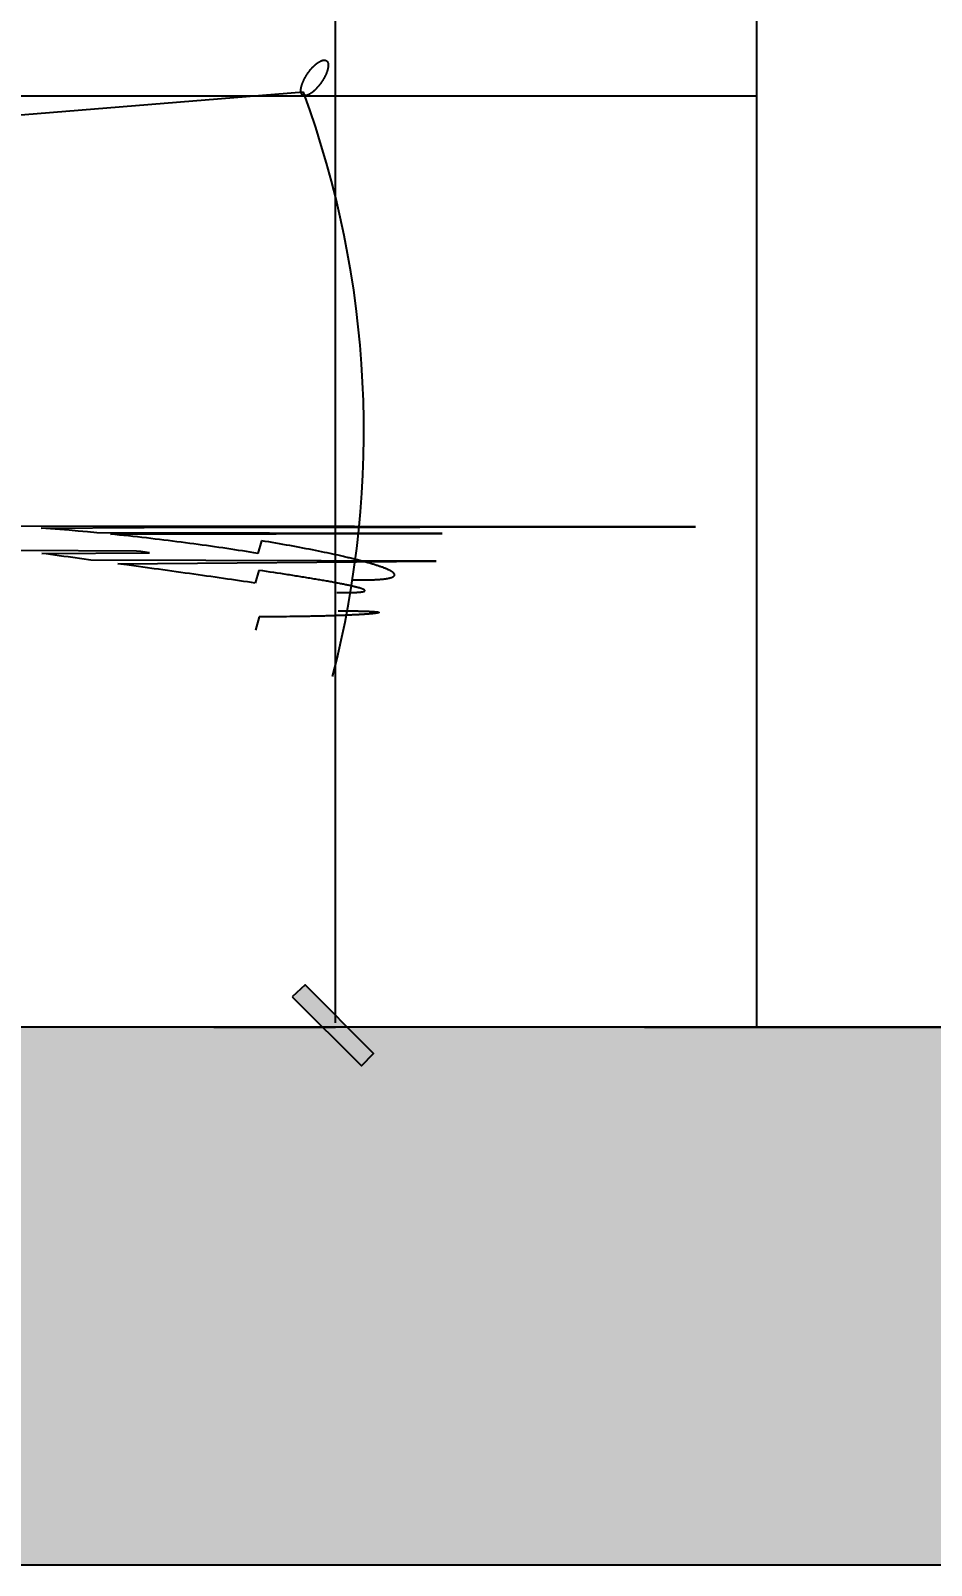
# Model space of a CAD drawing. Extents: x -74236 to 286982, y -14633 to 132816.
# Drawn here: x 120191 to 120593, y 103595 to 104279 of the extents above; entities that cross this region are included whole.
import ezdxf

# ---------------------------------------------------------------- set-up
doc = ezdxf.new("R2010")
doc.units = 0
doc.header["$LTSCALE"] = 10
doc.header["$MEASUREMENT"] = 0
doc.header["$PDSIZE"] = 5
for name, color, linetype in [('1活动家具', 4, 'Continuous'), ('8强弱电布置', 3, 'Continuous'), ('图框', 4, 'Continuous'), ('家具尺寸', 7, 'Continuous')]:
    doc.layers.add(name, color=color, linetype=linetype)
doc.styles.add('ROMANS', font='romans.shx', dxfattribs={"width": 0.7, "bigfont": 'hzdxf.shx'})
doc.styles.get("Standard").update_dxf_attribs({"font": 'gbenor.shx', "bigfont": 'gbcbig.shx'})
doc.dimstyles.new('TZ1-1', dxfattribs={"dimscale": 60, "dimtxt": 1.5, "dimasz": 1.5, "dimexe": 2, "dimexo": 1, "dimgap": 1, "dimtad": 1, "dimdec": 0, "dimrnd": 0.7, "dimzin": 0, "dimdsep": 46, "dimtxsty": 'ROMANS', "dimblk": 'ARCHTICK', "dimcen": 0, "dimdle": 2, "dimclrd": 250, "dimclre": 9, "dimclrt": 1, "dimadec": 0, "dimazin": 0, "dimtfac": 1, "dimtdec": 0, "dimtix": 1, "dimtmove": 2, "dimatfit": 3, "dimldrblk": 'DOT', "dimfxl": 1, "dimtolj": 1, "dimtzin": 0, "dimarcsym": 0})
doc.dimstyles.new('wl20', dxfattribs={"dimscale": 60, "dimtxt": 1.8, "dimasz": 0.03, "dimexe": 0, "dimexo": 0.625, "dimgap": 0.2, "dimtad": 1, "dimdec": 0, "dimrnd": 0.05, "dimdsep": 46, "dimtxsty": 'Standard', "dimblk": 'BZ', "dimcen": 0.06, "dimclrd": 127, "dimclre": 127, "dimclrt": 1, "dimadec": 0, "dimazin": 0, "dimtfac": 1, "dimtdec": 0, "dimtix": 1, "dimtmove": 2, "dimatfit": 3, "dimldrblk": 'jt', "dimfxl": 1, "dimtvp": 1, "dimtfill": 1, "dimtolj": 1, "dimtzin": 0, "dimarcsym": 0})

# ---------------------------------------------------------------- blocks, each defined once
blk = doc.blocks.new('_Dot')
at = {"color": 0, "linetype": 'ByBlock', "lineweight": -2}
blk.add_line((-0.5, 0), (-1, 0), dxfattribs=at)
at = {"color": 0, "linetype": 'ByBlock', "const_width": 0.5}
blk.add_lwpolyline([(-0.25, 0, 1), (0.25, 0, 1)], format="xyb", close=True, dxfattribs=at)
blk = doc.blocks.new('fdgfsz')
h = blk.add_hatch(color=8)
h.paths.add_polyline_path([(146972.23, 89457.64), (147782.23, 89457.64), (147782.23, 89697.64), (146732.23, 89697.64), (146732.23, 87787.64), (143382.23, 87787.64), (143382.23, 87951.66), (143142.23, 87985.84), (143142.23, 87547.64), (146972.23, 87547.64)])
h.paths.add_polyline_path([(143382.23, 88607.64), (143142.23, 88607.64), (143142.23, 88117.51), (143382.23, 88151.69)], flags=17)
at = {"color": 8}
for p, q in [((146732.23, 87787.64), (143382.23, 87787.64)), ((146972.23, 87547.64), (143142.23, 87547.64))]:
    blk.add_line(p, q, dxfattribs=at)
at = {"layer": '1活动家具', "color": 8}
for p, q in [((144932.23, 89887.64), (144932.23, 87787.64)), ((144734.95, 88216.22), (144735.08, 88216.35)), ((144735.08, 88216.35), (144735.22, 88216.47)), ((144735.22, 88216.47), (144735.35, 88216.59)), ((144735.35, 88216.59), (144735.49, 88216.71)), ((144735.49, 88216.71), (144735.62, 88216.83)), ((144735.62, 88216.83), (144735.76, 88216.94)), ((144735.76, 88216.94), (144735.89, 88217.05)), ((144735.89, 88217.05), (144736.03, 88217.16)), ((144736.03, 88217.16), (144736.16, 88217.26)), ((144736.16, 88217.26), (144736.29, 88217.36)), ((144736.29, 88217.36), (144736.43, 88217.46)), ((144736.43, 88217.46), (144736.56, 88217.56)), ((144736.56, 88217.56), (144736.69, 88217.65)), ((144736.69, 88217.65), (144736.82, 88217.74)), ((144736.82, 88217.74), (144736.95, 88217.82)), ((144736.95, 88217.82), (144737.08, 88217.9)), ((144737.08, 88217.9), (144737.21, 88217.98)), ((144737.21, 88217.98), (144737.33, 88218.05)), ((144737.33, 88218.05), (144737.46, 88218.12)), ((144737.46, 88218.12), (144737.58, 88218.19)), ((144737.58, 88218.19), (144737.71, 88218.25)), ((144737.71, 88218.25), (144737.83, 88218.31)), ((144737.83, 88218.31), (144737.95, 88218.37)), ((144737.95, 88218.37), (144738.07, 88218.42)), ((144738.07, 88218.42), (144738.19, 88218.47)), ((144738.19, 88218.47), (144738.3, 88218.51)), ((144738.3, 88218.51), (144738.42, 88218.55)), ((144738.42, 88218.55), (144738.53, 88218.59)), ((144738.53, 88218.59), (144738.64, 88218.62)), ((144738.64, 88218.62), (144738.75, 88218.65)), ((144738.75, 88218.65), (144738.86, 88218.68)), ((144738.86, 88218.68), (144738.97, 88218.7)), ((144738.97, 88218.7), (144739.07, 88218.72)), ((144739.07, 88218.72), (144739.17, 88218.73)), ((144739.17, 88218.73), (144739.28, 88218.74)), ((144739.28, 88218.74), (144739.37, 88218.75)), ((144739.37, 88218.75), (144739.47, 88218.75)), ((144739.47, 88218.75), (144739.56, 88218.75)), ((144739.56, 88218.75), (144739.66, 88218.74)), ((144739.66, 88218.74), (144739.75, 88218.73)), ((144739.75, 88218.73), (144739.83, 88218.72)), ((144739.83, 88218.72), (144739.92, 88218.7)), ((144739.92, 88218.7), (144740, 88218.68)), ((144740, 88218.68), (144740.08, 88218.66)), ((144740.08, 88218.66), (144740.16, 88218.63)), ((144740.16, 88218.63), (144740.24, 88218.59)), ((144740.24, 88218.59), (144740.31, 88218.56)), ((144740.31, 88218.56), (144740.38, 88218.52)), ((144740.38, 88218.52), (144740.45, 88218.47)), ((144740.45, 88218.47), (144740.51, 88218.43)), ((144740.51, 88218.43), (144740.58, 88218.37)), ((144740.58, 88218.37), (144740.63, 88218.32)), ((144740.63, 88218.32), (144740.69, 88218.26)), ((144740.69, 88218.26), (144740.75, 88218.2)), ((144740.75, 88218.2), (144740.8, 88218.13)), ((144740.8, 88218.13), (144740.85, 88218.06)), ((144740.85, 88218.06), (144740.89, 88217.99)), ((144740.89, 88217.99), (144740.94, 88217.91)), ((144740.94, 88217.91), (144740.98, 88217.83)), ((144740.98, 88217.83), (144741.02, 88217.74)), ((144741.02, 88217.74), (144741.05, 88217.66)), ((144741.05, 88217.66), (144741.08, 88217.56)), ((144741.08, 88217.56), (144741.11, 88217.47)), ((144741.11, 88217.47), (144741.14, 88217.37)), ((144741.14, 88217.37), (144741.16, 88217.27)), ((144741.16, 88217.27), (144741.18, 88217.17)), ((144741.18, 88217.17), (144741.2, 88217.06)), ((144741.2, 88217.06), (144741.21, 88216.95)), ((144741.21, 88216.95), (144741.22, 88216.84)), ((144741.22, 88216.84), (144741.23, 88216.72)), ((144741.23, 88216.72), (144741.23, 88216.6)), ((144741.23, 88216.6), (144741.24, 88216.48)), ((144741.24, 88216.36), (144741.23, 88216.23)), ((144741.24, 88216.48), (144741.24, 88216.36)), ((144730.14, 88209.37), (144730.22, 88209.55)), ((144730.22, 88209.55), (144730.3, 88209.72)), ((144730.3, 88209.72), (144730.38, 88209.89)), ((144730.38, 88209.89), (144730.46, 88210.07)), ((144730.46, 88210.07), (144730.55, 88210.25)), ((144730.55, 88210.25), (144730.64, 88210.42)), ((144730.64, 88210.42), (144730.73, 88210.6)), ((144730.73, 88210.6), (144730.83, 88210.77)), ((144730.83, 88210.77), (144730.93, 88210.95)), ((144730.93, 88210.95), (144731.02, 88211.12)), ((144731.02, 88211.12), (144731.13, 88211.3)), ((144731.13, 88211.3), (144731.23, 88211.48)), ((144731.23, 88211.48), (144731.33, 88211.65)), ((144731.33, 88211.65), (144731.44, 88211.83)), ((144731.44, 88211.83), (144731.55, 88212)), ((144731.55, 88212), (144731.66, 88212.17)), ((144731.66, 88212.17), (144731.77, 88212.35)), ((144731.77, 88212.35), (144731.88, 88212.52)), ((144731.88, 88212.52), (144732, 88212.69)), ((144732, 88212.69), (144732.11, 88212.86)), ((144732.11, 88212.86), (144732.23, 88213.03)), ((144732.23, 88213.03), (144732.35, 88213.2)), ((144732.35, 88213.2), (144732.47, 88213.37)), ((144732.47, 88213.37), (144732.59, 88213.53)), ((144732.59, 88213.53), (144732.72, 88213.7)), ((144732.72, 88213.7), (144732.84, 88213.86)), ((144732.84, 88213.86), (144732.97, 88214.02)), ((144732.97, 88214.02), (144733.1, 88214.18)), ((144733.1, 88214.18), (144733.22, 88214.34)), ((144733.22, 88214.34), (144733.35, 88214.5)), ((144733.35, 88214.5), (144733.48, 88214.65)), ((144733.48, 88214.65), (144733.61, 88214.81)), ((144733.61, 88214.81), (144733.74, 88214.96)), ((144733.74, 88214.96), (144733.88, 88215.11)), ((144733.88, 88215.11), (144734.01, 88215.25)), ((144734.01, 88215.25), (144734.14, 88215.4)), ((144734.14, 88215.4), (144734.28, 88215.54)), ((144734.28, 88215.54), (144734.41, 88215.68)), ((144734.41, 88215.68), (144734.54, 88215.82)), ((144734.54, 88215.82), (144734.68, 88215.95)), ((144734.68, 88215.95), (144734.81, 88216.09)), ((144734.81, 88216.09), (144734.95, 88216.22)), ((144738.69, 88209.56), (144738.57, 88209.39)), ((144738.79, 88209.73), (144738.69, 88209.56)), ((144738.9, 88209.91), (144738.79, 88209.73)), ((144739.01, 88210.08), (144738.9, 88209.91)), ((144739.11, 88210.26), (144739.01, 88210.08)), ((144739.21, 88210.44), (144739.11, 88210.26)), ((144739.31, 88210.61), (144739.21, 88210.44)), ((144739.41, 88210.79), (144739.31, 88210.61)), ((144739.51, 88210.96), (144739.41, 88210.79)), ((144739.6, 88211.14), (144739.51, 88210.96)), ((144739.69, 88211.31), (144739.6, 88211.14)), ((144739.78, 88211.49), (144739.69, 88211.31)), ((144739.87, 88211.67), (144739.78, 88211.49)), ((144739.95, 88211.84), (144739.87, 88211.67)), ((144740.03, 88212.01), (144739.95, 88211.84)), ((144740.11, 88212.19), (144740.03, 88212.01)), ((144740.19, 88212.36), (144740.11, 88212.19)), ((144740.26, 88212.53), (144740.19, 88212.36)), ((144740.34, 88212.7), (144740.26, 88212.53)), ((144740.41, 88212.88), (144740.34, 88212.7)), ((144740.47, 88213.04), (144740.41, 88212.88)), ((144740.54, 88213.21), (144740.47, 88213.04)), ((144740.6, 88213.38), (144740.54, 88213.21)), ((144740.66, 88213.55), (144740.6, 88213.38)), ((144740.71, 88213.71), (144740.66, 88213.55)), ((144740.77, 88213.87), (144740.71, 88213.71)), ((144740.82, 88214.04), (144740.77, 88213.87)), ((144740.87, 88214.2), (144740.82, 88214.04)), ((144740.91, 88214.35), (144740.87, 88214.2)), ((144740.95, 88214.51), (144740.91, 88214.35)), ((144740.99, 88214.67), (144740.95, 88214.51)), ((144741.03, 88214.82), (144740.99, 88214.67)), ((144741.06, 88214.97), (144741.03, 88214.82)), ((144741.09, 88215.12), (144741.06, 88214.97)), ((144741.12, 88215.27), (144741.09, 88215.12)), ((144741.15, 88215.41), (144741.12, 88215.27)), ((144741.17, 88215.55), (144741.15, 88215.41)), ((144741.19, 88215.69), (144741.17, 88215.55)), ((144741.2, 88215.83), (144741.19, 88215.69)), ((144741.22, 88215.97), (144741.2, 88215.83)), ((144741.23, 88216.1), (144741.22, 88215.97)), ((144741.23, 88216.23), (144741.23, 88216.1)), ((143432.57, 88202.83), (144932.23, 88202.83)), ((144730.2, 88204.42), (144430.84, 88180.01)), ((144729.05, 88205.35), (144729.06, 88205.48)), ((144729.05, 88205.23), (144729.05, 88205.35)), ((144729.05, 88205.11), (144729.05, 88205.23)), ((144729.06, 88204.99), (144729.05, 88205.11)), ((144729.06, 88205.48), (144729.07, 88205.62)), ((144729.06, 88204.87), (144729.06, 88204.99)), ((144729.07, 88204.75), (144729.06, 88204.87)), ((144729.07, 88205.62), (144729.08, 88205.75)), ((144729.08, 88204.64), (144729.07, 88204.75)), ((144729.08, 88205.75), (144729.09, 88205.89)), ((144729.1, 88204.53), (144729.08, 88204.64)), ((144729.09, 88205.89), (144729.11, 88206.02)), ((144729.12, 88204.43), (144729.1, 88204.53)), ((144729.11, 88206.02), (144729.13, 88206.17)), ((144729.14, 88204.32), (144729.12, 88204.43)), ((144729.13, 88206.17), (144729.15, 88206.31)), ((144729.16, 88204.23), (144729.14, 88204.32)), ((144729.15, 88206.31), (144729.18, 88206.45)), ((144729.19, 88204.13), (144729.16, 88204.23)), ((144729.18, 88206.45), (144729.21, 88206.6)), ((144729.22, 88204.04), (144729.19, 88204.13)), ((144729.21, 88206.6), (144729.24, 88206.75)), ((144729.25, 88203.95), (144729.22, 88204.04)), ((144729.24, 88206.75), (144729.28, 88206.9)), ((144729.29, 88203.86), (144729.25, 88203.95)), ((144729.28, 88206.9), (144729.31, 88207.06)), ((144729.33, 88203.78), (144729.29, 88203.86)), ((144729.31, 88207.06), (144729.36, 88207.21)), ((144729.37, 88203.7), (144729.33, 88203.78)), ((144729.36, 88207.21), (144729.4, 88207.37)), ((144729.42, 88203.63), (144729.37, 88203.7)), ((144729.4, 88207.37), (144729.45, 88207.53)), ((144729.46, 88203.55), (144729.42, 88203.63)), ((144729.45, 88207.53), (144729.5, 88207.69)), ((144729.51, 88203.48), (144729.46, 88203.55)), ((144729.5, 88207.69), (144729.55, 88207.85)), ((144729.57, 88203.42), (144729.51, 88203.48)), ((144729.55, 88207.85), (144729.6, 88208.02)), ((144729.62, 88203.36), (144729.57, 88203.42)), ((144729.6, 88208.02), (144729.66, 88208.18)), ((144729.68, 88203.3), (144729.62, 88203.36)), ((144729.66, 88208.18), (144729.72, 88208.35)), ((144729.74, 88203.25), (144729.68, 88203.3)), ((144729.72, 88208.35), (144729.78, 88208.52)), ((144729.81, 88203.2), (144729.74, 88203.25)), ((144729.78, 88208.52), (144729.85, 88208.69)), ((144729.87, 88203.15), (144729.81, 88203.2)), ((144729.85, 88208.69), (144729.92, 88208.86)), ((144729.94, 88203.11), (144729.87, 88203.15)), ((144729.92, 88208.86), (144729.99, 88209.03)), ((144730.02, 88203.07), (144729.94, 88203.11)), ((144729.99, 88209.03), (144730.06, 88209.2)), ((144730.09, 88203.04), (144730.02, 88203.07)), ((144730.06, 88209.2), (144730.14, 88209.37)), ((144730.17, 88203.01), (144730.09, 88203.04)), ((144730.25, 88202.98), (144730.17, 88203.01)), ((144730.33, 88202.95), (144730.25, 88202.98)), ((144730.41, 88202.94), (144730.33, 88202.95)), ((144730.5, 88202.92), (144730.41, 88202.94)), ((144730.59, 88202.91), (144730.5, 88202.92)), ((144730.68, 88202.9), (144730.59, 88202.91)), ((144730.77, 88202.9), (144730.68, 88202.9)), ((144730.87, 88202.9), (144730.77, 88202.9)), ((144730.96, 88202.9), (144730.87, 88202.9)), ((144731.06, 88202.91), (144730.96, 88202.9)), ((144731.16, 88202.92), (144731.06, 88202.91)), ((144731.27, 88202.94), (144731.16, 88202.92)), ((144731.37, 88202.96), (144731.27, 88202.94)), ((144731.48, 88202.98), (144731.37, 88202.96)), ((144731.59, 88203.01), (144731.48, 88202.98)), ((144731.7, 88203.04), (144731.59, 88203.01)), ((144731.81, 88203.07), (144731.7, 88203.04)), ((144731.93, 88203.11), (144731.81, 88203.07)), ((144732.04, 88203.16), (144731.93, 88203.11)), ((144732.16, 88203.2), (144732.04, 88203.16)), ((144732.28, 88203.25), (144732.16, 88203.2)), ((144732.4, 88203.31), (144732.28, 88203.25)), ((144732.52, 88203.36), (144732.4, 88203.31)), ((144732.64, 88203.43), (144732.52, 88203.36)), ((144732.77, 88203.49), (144732.64, 88203.43)), ((144732.89, 88203.56), (144732.77, 88203.49)), ((144733.02, 88203.63), (144732.89, 88203.56)), ((144733.14, 88203.71), (144733.02, 88203.63)), ((144733.27, 88203.79), (144733.14, 88203.71)), ((144733.4, 88203.87), (144733.27, 88203.79)), ((144733.53, 88203.96), (144733.4, 88203.87)), ((144733.66, 88204.04), (144733.53, 88203.96)), ((144733.79, 88204.14), (144733.66, 88204.04)), ((144733.93, 88204.23), (144733.79, 88204.14)), ((144734.06, 88204.33), (144733.93, 88204.23)), ((144734.19, 88204.44), (144734.06, 88204.33)), ((144734.33, 88204.54), (144734.19, 88204.44)), ((144734.46, 88204.65), (144734.33, 88204.54)), ((144734.6, 88204.76), (144734.46, 88204.65)), ((144734.73, 88204.88), (144734.6, 88204.76)), ((144734.87, 88205), (144734.73, 88204.88)), ((144735, 88205.12), (144734.87, 88205)), ((144735.14, 88205.24), (144735, 88205.12)), ((144735.27, 88205.37), (144735.14, 88205.24)), ((144735.41, 88205.49), (144735.27, 88205.37)), ((144735.54, 88205.63), (144735.41, 88205.49)), ((144735.68, 88205.76), (144735.54, 88205.63)), ((144735.81, 88205.9), (144735.68, 88205.76)), ((144735.95, 88206.04), (144735.81, 88205.9)), ((144736.08, 88206.18), (144735.95, 88206.04)), ((144736.21, 88206.32), (144736.08, 88206.18)), ((144736.35, 88206.47), (144736.21, 88206.32)), ((144736.48, 88206.62), (144736.35, 88206.47)), ((144736.61, 88206.77), (144736.48, 88206.62)), ((144736.74, 88206.92), (144736.61, 88206.77)), ((144736.87, 88207.07), (144736.74, 88206.92)), ((144737, 88207.23), (144736.87, 88207.07)), ((144737.13, 88207.39), (144737, 88207.23)), ((144737.26, 88207.54), (144737.13, 88207.39)), ((144737.38, 88207.71), (144737.26, 88207.54)), ((144737.51, 88207.87), (144737.38, 88207.71)), ((144737.63, 88208.03), (144737.51, 88207.87)), ((144737.75, 88208.2), (144737.63, 88208.03)), ((144737.88, 88208.36), (144737.75, 88208.2)), ((144738, 88208.53), (144737.88, 88208.36)), ((144738.11, 88208.7), (144738, 88208.53)), ((144738.23, 88208.87), (144738.11, 88208.7)), ((144738.35, 88209.04), (144738.23, 88208.87)), ((144738.46, 88209.21), (144738.35, 88209.04)), ((144738.57, 88209.39), (144738.46, 88209.21)), ((144710.42, 87970.54), (144708.81, 87964.61)), ((144712.01, 87970.54), (144710.42, 87970.54)), ((144713.58, 87970.54), (144712.01, 87970.54)), ((144715.14, 87970.55), (144713.58, 87970.54)), ((144716.67, 87970.56), (144715.14, 87970.55)), ((144718.19, 87970.57), (144716.67, 87970.56)), ((144719.68, 87970.58), (144718.19, 87970.57)), ((144721.16, 87970.59), (144719.68, 87970.58)), ((144722.61, 87970.6), (144721.16, 87970.59)), ((144724.05, 87970.62), (144722.61, 87970.6)), ((144725.46, 87970.63), (144724.05, 87970.62)), ((144726.85, 87970.65), (144725.46, 87970.63)), ((144728.23, 87970.67), (144726.85, 87970.65)), ((144729.58, 87970.69), (144728.23, 87970.67)), ((144730.91, 87970.71), (144729.58, 87970.69)), ((144732.21, 87970.74), (144730.91, 87970.71)), ((144732.86, 87970.75), (144732.21, 87970.74)), ((144733.5, 87970.76), (144732.86, 87970.75)), ((144734.13, 87970.78), (144733.5, 87970.76)), ((144734.76, 87970.79), (144734.13, 87970.78)), ((144735.38, 87970.8), (144734.76, 87970.79)), ((144736, 87970.82), (144735.38, 87970.8)), ((144736.61, 87970.83), (144736, 87970.82)), ((144737.21, 87970.84), (144736.61, 87970.83)), ((144737.81, 87970.86), (144737.21, 87970.84)), ((144738.4, 87970.87), (144737.81, 87970.86)), ((144738.99, 87970.89), (144738.4, 87970.87)), ((144739.57, 87970.9), (144738.99, 87970.89)), ((144740.15, 87970.92), (144739.57, 87970.9)), ((144740.72, 87970.93), (144740.15, 87970.92)), ((144741.28, 87970.95), (144740.72, 87970.93)), ((144741.84, 87970.96), (144741.28, 87970.95)), ((144742.39, 87970.98), (144741.84, 87970.96)), ((144742.93, 87971), (144742.39, 87970.98)), ((144743.47, 87971.01), (144742.93, 87971)), ((144744.01, 87971.03), (144743.47, 87971.01)), ((144744.53, 87971.05), (144744.01, 87971.03)), ((144745.05, 87971.07), (144744.53, 87971.05)), ((144745.57, 87971.08), (144745.05, 87971.07)), ((144746.07, 87971.1), (144745.57, 87971.08)), ((144745.65, 87973.2), (144746.25, 87973.2)), ((144746.57, 87971.12), (144746.07, 87971.1)), ((144746.25, 87973.2), (144746.84, 87973.2)), ((144747.07, 87971.14), (144746.57, 87971.12)), ((144746.84, 87973.2), (144747.42, 87973.2)), ((144747.56, 87971.16), (144747.07, 87971.14)), ((144747.42, 87973.2), (144747.98, 87973.2)), ((144748.04, 87971.17), (144747.56, 87971.16)), ((144747.98, 87973.2), (144748.54, 87973.19)), ((144748.51, 87971.19), (144748.04, 87971.17)), ((144748.98, 87971.21), (144748.51, 87971.19)), ((144748.54, 87973.19), (144749.09, 87973.19)), ((144749.45, 87971.23), (144748.98, 87971.21)), ((144749.09, 87973.19), (144749.62, 87973.19)), ((144749.9, 87971.25), (144749.45, 87971.23)), ((144749.62, 87973.19), (144750.15, 87973.18)), ((144750.35, 87971.27), (144749.9, 87971.25)), ((144750.15, 87973.18), (144750.66, 87973.18)), ((144750.79, 87971.29), (144750.35, 87971.27)), ((144750.66, 87973.18), (144751.16, 87973.17)), ((144751.23, 87971.31), (144750.79, 87971.29)), ((144751.16, 87973.17), (144751.66, 87973.17)), ((144751.66, 87971.33), (144751.23, 87971.31)), ((144751.66, 87973.17), (144752.14, 87973.16)), ((144752.08, 87971.35), (144751.66, 87971.33)), ((144752.49, 87971.37), (144752.08, 87971.35)), ((144752.14, 87973.16), (144752.61, 87973.16)), ((144752.9, 87971.39), (144752.49, 87971.37)), ((144752.61, 87973.16), (144753.08, 87973.15)), ((144753.3, 87971.41), (144752.9, 87971.39)), ((144753.08, 87973.15), (144753.53, 87973.14)), ((144753.7, 87971.43), (144753.3, 87971.41)), ((144753.53, 87973.14), (144753.97, 87973.14)), ((144754.08, 87971.45), (144753.7, 87971.43)), ((144753.97, 87973.14), (144754.4, 87973.13)), ((144754.47, 87971.47), (144754.08, 87971.45)), ((144754.4, 87973.13), (144754.82, 87973.12)), ((144754.84, 87971.49), (144754.47, 87971.47)), ((144754.82, 87973.12), (144755.24, 87973.11)), ((144755.21, 87971.51), (144754.84, 87971.49)), ((144755.56, 87971.53), (144755.21, 87971.51)), ((144755.24, 87973.11), (144755.64, 87973.1)), ((144755.92, 87971.55), (144755.56, 87971.53)), ((144755.64, 87973.1), (144756.03, 87973.09)), ((144756.26, 87971.57), (144755.92, 87971.55)), ((144756.03, 87973.09), (144756.41, 87973.08)), ((144756.6, 87971.59), (144756.26, 87971.57)), ((144756.41, 87973.08), (144756.78, 87973.08)), ((144756.93, 87971.61), (144756.6, 87971.59)), ((144756.78, 87973.08), (144757.15, 87973.07)), ((144757.26, 87971.63), (144756.93, 87971.61)), ((144757.15, 87973.07), (144757.5, 87973.05)), ((144757.57, 87971.65), (144757.26, 87971.63)), ((144757.5, 87973.05), (144757.84, 87973.04)), ((144757.88, 87971.68), (144757.57, 87971.65)), ((144757.84, 87973.04), (144758.17, 87973.03)), ((144758.18, 87971.7), (144757.88, 87971.68)), ((144758.17, 87973.03), (144758.5, 87973.02)), ((144758.48, 87971.72), (144758.18, 87971.7)), ((144758.76, 87971.74), (144758.48, 87971.72)), ((144758.5, 87973.02), (144758.81, 87973.01)), ((144759.04, 87971.76), (144758.76, 87971.74)), ((144758.81, 87973.01), (144759.11, 87973)), ((144759.32, 87971.78), (144759.04, 87971.76)), ((144759.11, 87973), (144759.41, 87972.99)), ((144759.58, 87971.8), (144759.32, 87971.78)), ((144759.41, 87972.99), (144759.69, 87972.97)), ((144759.84, 87971.82), (144759.58, 87971.8)), ((144759.69, 87972.97), (144759.96, 87972.96)), ((144760.09, 87971.85), (144759.84, 87971.82)), ((144759.96, 87972.96), (144760.23, 87972.95)), ((144760.33, 87971.87), (144760.09, 87971.85)), ((144760.23, 87972.95), (144760.48, 87972.93)), ((144760.56, 87971.89), (144760.33, 87971.87)), ((144760.48, 87972.93), (144760.73, 87972.92)), ((144760.79, 87971.91), (144760.56, 87971.89)), ((144760.73, 87972.92), (144760.97, 87972.91)), ((144761.01, 87971.93), (144760.79, 87971.91)), ((144760.97, 87972.91), (144761.19, 87972.89)), ((144761.22, 87971.95), (144761.01, 87971.93)), ((144761.19, 87972.89), (144761.41, 87972.88)), ((144761.42, 87971.97), (144761.22, 87971.95)), ((144761.41, 87972.88), (144761.62, 87972.86)), ((144761.62, 87971.99), (144761.42, 87971.97)), ((144761.62, 87972.86), (144761.82, 87972.85)), ((144761.81, 87972.02), (144761.62, 87971.99)), ((144761.99, 87972.04), (144761.81, 87972.02)), ((144761.82, 87972.85), (144762.01, 87972.83)), ((144762.16, 87972.06), (144761.99, 87972.04)), ((144762.01, 87972.83), (144762.19, 87972.82)), ((144762.32, 87972.08), (144762.16, 87972.06)), ((144762.19, 87972.82), (144762.36, 87972.8)), ((144762.48, 87972.1), (144762.32, 87972.08)), ((144762.36, 87972.8), (144762.52, 87972.79)), ((144762.63, 87972.12), (144762.48, 87972.1)), ((144762.52, 87972.79), (144762.67, 87972.77)), ((144762.77, 87972.14), (144762.63, 87972.12)), ((144762.67, 87972.77), (144762.82, 87972.75)), ((144762.9, 87972.16), (144762.77, 87972.14)), ((144762.82, 87972.75), (144762.95, 87972.74)), ((144763.02, 87972.18), (144762.9, 87972.16)), ((144762.95, 87972.74), (144763.07, 87972.72)), ((144763.14, 87972.21), (144763.02, 87972.18)), ((144763.07, 87972.72), (144763.19, 87972.7)), ((144763.25, 87972.23), (144763.14, 87972.21)), ((144763.19, 87972.7), (144763.3, 87972.69)), ((144763.35, 87972.25), (144763.25, 87972.23)), ((144763.3, 87972.69), (144763.4, 87972.67)), ((144763.44, 87972.27), (144763.35, 87972.25)), ((144763.4, 87972.67), (144763.48, 87972.65)), ((144763.52, 87972.29), (144763.44, 87972.27)), ((144763.48, 87972.65), (144763.56, 87972.63)), ((144763.59, 87972.31), (144763.52, 87972.29)), ((144763.56, 87972.63), (144763.64, 87972.62)), ((144763.66, 87972.33), (144763.59, 87972.31)), ((144763.64, 87972.62), (144763.7, 87972.6)), ((144763.72, 87972.35), (144763.66, 87972.33)), ((144763.7, 87972.6), (144763.75, 87972.58)), ((144763.77, 87972.37), (144763.72, 87972.35)), ((144763.75, 87972.58), (144763.8, 87972.56)), ((144763.81, 87972.39), (144763.77, 87972.37)), ((144763.8, 87972.56), (144763.83, 87972.54)), ((144763.84, 87972.41), (144763.81, 87972.39)), ((144763.83, 87972.54), (144763.86, 87972.52)), ((144763.87, 87972.43), (144763.84, 87972.41)), ((144763.86, 87972.52), (144763.88, 87972.5)), ((144763.88, 87972.45), (144763.87, 87972.43)), ((144763.88, 87972.5), (144763.89, 87972.49)), ((144763.89, 87972.47), (144763.88, 87972.45)), ((144763.89, 87972.49), (144763.89, 87972.47)), ((144932.23, 87787.64), (143432.23, 87787.64)), ((144882.23, 87787.64), (146181.83, 87787.64))]:
    blk.add_line(p, q, dxfattribs=at)
at = {"layer": '1活动家具', "color": 8, "extrusion": (0, 0, -1)}
for p, q in [((144905, 88010.65), (144600.86, 88010.9)), ((144613.28, 88010.1), (144659.14, 88010.38)), ((144617.42, 88009.79), (144613.28, 88010.1)), ((144621.55, 88009.47), (144617.42, 88009.79)), ((144625.68, 88009.13), (144621.55, 88009.47)), ((144629.8, 88008.78), (144625.68, 88009.13)), ((144633.91, 88008.41), (144629.8, 88008.78)), ((144638, 88008.03), (144633.91, 88008.41)), ((144792.07, 88007.63), (144638, 88008.03)), ((144644.1, 88007.43), (144792.07, 88007.63)), ((144646.13, 88007.22), (144644.1, 88007.43)), ((144648.15, 88007.01), (144646.13, 88007.22)), ((144650.16, 88006.8), (144648.15, 88007.01)), ((144652.17, 88006.58), (144650.16, 88006.8)), ((144654.17, 88006.36), (144652.17, 88006.58)), ((144656.17, 88006.14), (144654.17, 88006.36)), ((144658.16, 88005.92), (144656.17, 88006.14)), ((144660.14, 88005.69), (144658.16, 88005.92)), ((144659.14, 88010.38), (144905, 88010.65)), ((144662.11, 88005.46), (144660.14, 88005.69)), ((144664.08, 88005.23), (144662.11, 88005.46)), ((144666.03, 88004.99), (144664.08, 88005.23)), ((144667.98, 88004.75), (144666.03, 88004.99)), ((144669.92, 88004.51), (144667.98, 88004.75)), ((144671.85, 88004.27), (144669.92, 88004.51)), ((144673.78, 88004.03), (144671.85, 88004.27)), ((144711.44, 88004.46), (144709.79, 87998.81)), ((144713.08, 88004.19), (144711.44, 88004.46)), ((144655.77, 87999.87), (144603.87, 88000.12)), ((144613.48, 87998.82), (144661.54, 87999.08)), ((144615.43, 87998.56), (144613.48, 87998.82)), ((144617.4, 87998.29), (144615.43, 87998.56)), ((144619.37, 87998.02), (144617.4, 87998.29)), ((144621.34, 87997.76), (144619.37, 87998.02)), ((144623.33, 87997.49), (144621.34, 87997.76)), ((144625.32, 87997.22), (144623.33, 87997.49)), ((144657.68, 87999.61), (144655.77, 87999.87)), ((144659.6, 87999.35), (144657.68, 87999.61)), ((144661.54, 87999.08), (144659.6, 87999.35)), ((144675.69, 88003.78), (144673.78, 88004.03)), ((144677.59, 88003.53), (144675.69, 88003.78)), ((144679.48, 88003.28), (144677.59, 88003.53)), ((144681.36, 88003.03), (144679.48, 88003.28)), ((144683.24, 88002.78), (144681.36, 88003.03)), ((144685.1, 88002.52), (144683.24, 88002.78)), ((144686.94, 88002.27), (144685.1, 88002.52)), ((144688.78, 88002.01), (144686.94, 88002.27)), ((144690.6, 88001.75), (144688.78, 88002.01)), ((144692.42, 88001.49), (144690.6, 88001.75)), ((144694.21, 88001.22), (144692.42, 88001.49)), ((144696, 88000.96), (144694.21, 88001.22)), ((144697.77, 88000.69), (144696, 88000.96)), ((144699.53, 88000.43), (144697.77, 88000.69)), ((144701.28, 88000.16), (144699.53, 88000.43)), ((144703.01, 87999.89), (144701.28, 88000.16)), ((144704.73, 87999.62), (144703.01, 87999.89)), ((144706.43, 87999.35), (144704.73, 87999.62)), ((144708.12, 87999.08), (144706.43, 87999.35)), ((144709.79, 87998.81), (144708.12, 87999.08)), ((144714.71, 88003.92), (144713.08, 88004.19)), ((144716.31, 88003.64), (144714.71, 88003.92)), ((144717.9, 88003.37), (144716.31, 88003.64)), ((144719.47, 88003.1), (144717.9, 88003.37)), ((144721.03, 88002.82), (144719.47, 88003.1)), ((144722.57, 88002.55), (144721.03, 88002.82)), ((144724.09, 88002.27), (144722.57, 88002.55)), ((144725.59, 88002), (144724.09, 88002.27)), ((144727.07, 88001.72), (144725.59, 88002)), ((144728.53, 88001.45), (144727.07, 88001.72)), ((144729.97, 88001.18), (144728.53, 88001.45)), ((144731.4, 88000.9), (144729.97, 88001.18)), ((144732.8, 88000.63), (144731.4, 88000.9)), ((144734.19, 88000.36), (144732.8, 88000.63)), ((144735.55, 88000.09), (144734.19, 88000.36)), ((144736.89, 87999.82), (144735.55, 88000.09)), ((144738.21, 87999.55), (144736.89, 87999.82)), ((144739.51, 87999.28), (144738.21, 87999.55)), ((144740.79, 87999.01), (144739.51, 87999.28)), ((144742.04, 87998.74), (144740.79, 87999.01)), ((144743.28, 87998.47), (144742.04, 87998.74)), ((144744.49, 87998.21), (144743.28, 87998.47)), ((144745.68, 87997.95), (144744.49, 87998.21)), ((144746.84, 87997.68), (144745.68, 87997.95)), ((144747.41, 87997.55), (144746.84, 87997.68)), ((144747.98, 87997.42), (144747.41, 87997.55)), ((144748.54, 87997.29), (144747.98, 87997.42)), ((144627.31, 87996.95), (144625.32, 87997.22)), ((144631.32, 87996.4), (144627.31, 87996.95)), ((144635.35, 87995.86), (144631.32, 87996.4)), ((144789.38, 87995.31), (144635.35, 87995.86)), ((144647.47, 87994.2), (144789.38, 87995.31)), ((144651.51, 87993.65), (144647.47, 87994.2)), ((144655.55, 87993.1), (144651.51, 87993.65)), ((144659.57, 87992.55), (144655.55, 87993.1)), ((144663.58, 87991.99), (144659.57, 87992.55)), ((144665.57, 87991.72), (144663.58, 87991.99)), ((144667.56, 87991.44), (144665.57, 87991.72)), ((144669.55, 87991.17), (144667.56, 87991.44)), ((144671.52, 87990.89), (144669.55, 87991.17)), ((144673.49, 87990.62), (144671.52, 87990.89)), ((144675.45, 87990.34), (144673.49, 87990.62)), ((144710.37, 87991.25), (144708.68, 87985.58)), ((144712.05, 87991), (144710.37, 87991.25)), ((144713.7, 87990.75), (144712.05, 87991)), ((144715.33, 87990.51), (144713.7, 87990.75)), ((144749.1, 87997.16), (144748.54, 87997.29)), ((144749.65, 87997.03), (144749.1, 87997.16)), ((144750.19, 87996.9), (144749.65, 87997.03)), ((144750.73, 87996.77), (144750.19, 87996.9)), ((144751.26, 87996.65), (144750.73, 87996.77)), ((144751.78, 87996.52), (144751.26, 87996.65)), ((144752.3, 87996.39), (144751.78, 87996.52)), ((144752.81, 87996.26), (144752.3, 87996.39)), ((144753.32, 87996.14), (144752.81, 87996.26)), ((144753.82, 87996.01), (144753.32, 87996.14)), ((144754.31, 87995.89), (144753.82, 87996.01)), ((144754.8, 87995.76), (144754.31, 87995.89)), ((144755.28, 87995.64), (144754.8, 87995.76)), ((144755.75, 87995.51), (144755.28, 87995.64)), ((144756.22, 87995.39), (144755.75, 87995.51)), ((144756.68, 87995.27), (144756.22, 87995.39)), ((144757.13, 87995.14), (144756.68, 87995.27)), ((144757.58, 87995.02), (144757.13, 87995.14)), ((144758.02, 87994.9), (144757.58, 87995.02)), ((144758.46, 87994.78), (144758.02, 87994.9)), ((144758.88, 87994.66), (144758.46, 87994.78)), ((144759.3, 87994.54), (144758.88, 87994.66)), ((144759.72, 87994.42), (144759.3, 87994.54)), ((144760.12, 87994.3), (144759.72, 87994.42)), ((144760.52, 87994.18), (144760.12, 87994.3)), ((144760.91, 87994.07), (144760.52, 87994.18)), ((144761.3, 87993.95), (144760.91, 87994.07)), ((144761.68, 87993.83), (144761.3, 87993.95)), ((144762.05, 87993.72), (144761.68, 87993.83)), ((144762.42, 87993.6), (144762.05, 87993.72)), ((144762.77, 87993.49), (144762.42, 87993.6)), ((144763.12, 87993.37), (144762.77, 87993.49)), ((144763.47, 87993.26), (144763.12, 87993.37)), ((144763.8, 87993.15), (144763.47, 87993.26)), ((144764.13, 87993.04), (144763.8, 87993.15)), ((144764.45, 87992.93), (144764.13, 87993.04)), ((144764.76, 87992.82), (144764.45, 87992.93)), ((144765.07, 87992.71), (144764.76, 87992.82)), ((144765.37, 87992.6), (144765.07, 87992.71)), ((144765.66, 87992.49), (144765.37, 87992.6)), ((144765.94, 87992.38), (144765.66, 87992.49)), ((144766.22, 87992.28), (144765.94, 87992.38)), ((144766.49, 87992.17), (144766.22, 87992.28)), ((144766.75, 87992.07), (144766.49, 87992.17)), ((144767, 87991.96), (144766.75, 87992.07)), ((144767.25, 87991.86), (144767, 87991.96)), ((144767.48, 87991.76), (144767.25, 87991.86)), ((144767.71, 87991.65), (144767.48, 87991.76)), ((144767.94, 87991.55), (144767.71, 87991.65)), ((144768.15, 87991.45), (144767.94, 87991.55)), ((144768.36, 87991.35), (144768.15, 87991.45)), ((144768.56, 87991.26), (144768.36, 87991.35)), ((144768.75, 87991.16), (144768.56, 87991.26)), ((144768.93, 87991.06), (144768.75, 87991.16)), ((144769.1, 87990.97), (144768.93, 87991.06)), ((144769.27, 87990.87), (144769.1, 87990.97)), ((144769.43, 87990.78), (144769.27, 87990.87)), ((144769.58, 87990.68), (144769.43, 87990.78)), ((144769.72, 87990.59), (144769.58, 87990.68)), ((144769.85, 87990.5), (144769.72, 87990.59)), ((144677.4, 87990.07), (144675.45, 87990.34)), ((144679.35, 87989.8), (144677.4, 87990.07)), ((144681.28, 87989.52), (144679.35, 87989.8)), ((144683.2, 87989.25), (144681.28, 87989.52)), ((144685.11, 87988.98), (144683.2, 87989.25)), ((144687.01, 87988.71), (144685.11, 87988.98)), ((144688.9, 87988.45), (144687.01, 87988.71)), ((144690.77, 87988.18), (144688.9, 87988.45)), ((144692.63, 87987.91), (144690.77, 87988.18)), ((144694.48, 87987.65), (144692.63, 87987.91)), ((144696.31, 87987.38), (144694.48, 87987.65)), ((144698.13, 87987.12), (144696.31, 87987.38)), ((144699.93, 87986.86), (144698.13, 87987.12)), ((144701.72, 87986.6), (144699.93, 87986.86)), ((144703.48, 87986.34), (144701.72, 87986.6)), ((144705.23, 87986.08), (144703.48, 87986.34)), ((144706.97, 87985.83), (144705.23, 87986.08)), ((144708.68, 87985.58), (144706.97, 87985.83)), ((144716.94, 87990.26), (144715.33, 87990.51)), ((144718.53, 87990.02), (144716.94, 87990.26)), ((144720.1, 87989.78), (144718.53, 87990.02)), ((144720.87, 87989.66), (144720.1, 87989.78)), ((144721.64, 87989.54), (144720.87, 87989.66)), ((144722.41, 87989.42), (144721.64, 87989.54)), ((144723.16, 87989.3), (144722.41, 87989.42)), ((144723.91, 87989.19), (144723.16, 87989.3)), ((144724.66, 87989.07), (144723.91, 87989.19)), ((144725.39, 87988.95), (144724.66, 87989.07)), ((144726.13, 87988.84), (144725.39, 87988.95)), ((144726.85, 87988.72), (144726.13, 87988.84)), ((144727.57, 87988.61), (144726.85, 87988.72)), ((144728.28, 87988.5), (144727.57, 87988.61)), ((144728.99, 87988.38), (144728.28, 87988.5)), ((144729.68, 87988.27), (144728.99, 87988.38)), ((144730.38, 87988.16), (144729.68, 87988.27)), ((144731.06, 87988.05), (144730.38, 87988.16)), ((144731.74, 87987.94), (144731.06, 87988.05)), ((144732.41, 87987.83), (144731.74, 87987.94)), ((144733.07, 87987.72), (144732.41, 87987.83)), ((144733.73, 87987.61), (144733.07, 87987.72)), ((144734.38, 87987.5), (144733.73, 87987.61)), ((144735.02, 87987.39), (144734.38, 87987.5)), ((144735.66, 87987.29), (144735.02, 87987.39)), ((144736.29, 87987.18), (144735.66, 87987.29)), ((144736.91, 87987.07), (144736.29, 87987.18)), ((144737.52, 87986.97), (144736.91, 87987.07)), ((144738.12, 87986.87), (144737.52, 87986.97)), ((144738.72, 87986.76), (144738.12, 87986.87)), ((144739.31, 87986.66), (144738.72, 87986.76)), ((144739.89, 87986.56), (144739.31, 87986.66)), ((144740.46, 87986.46), (144739.89, 87986.56)), ((144741.03, 87986.36), (144740.46, 87986.46)), ((144741.58, 87986.26), (144741.03, 87986.36)), ((144742.13, 87986.16), (144741.58, 87986.26)), ((144742.67, 87986.06), (144742.13, 87986.16)), ((144743.21, 87985.96), (144742.67, 87986.06)), ((144743.73, 87985.87), (144743.21, 87985.96)), ((144744.25, 87985.77), (144743.73, 87985.87)), ((144744.75, 87985.68), (144744.25, 87985.77)), ((144745.25, 87985.58), (144744.75, 87985.68)), ((144745.74, 87985.49), (144745.25, 87985.58)), ((144746.22, 87985.4), (144745.74, 87985.49)), ((144746.69, 87985.31), (144746.22, 87985.4)), ((144747.16, 87985.22), (144746.69, 87985.31)), ((144747.61, 87985.13), (144747.16, 87985.22)), ((144748.06, 87985.04), (144747.61, 87985.13)), ((144748.49, 87984.95), (144748.06, 87985.04)), ((144748.92, 87984.86), (144748.49, 87984.95)), ((144749.34, 87984.78), (144748.92, 87984.86)), ((144749.75, 87984.69), (144749.34, 87984.78)), ((144750.15, 87984.61), (144749.75, 87984.69)), ((144750.53, 87984.52), (144750.15, 87984.61)), ((144750.91, 87984.44), (144750.53, 87984.52)), ((144751.28, 87984.36), (144750.91, 87984.44)), ((144751.64, 87984.28), (144751.28, 87984.36)), ((144752, 87984.2), (144751.64, 87984.28)), ((144752.34, 87984.12), (144752, 87984.2)), ((144752.34, 87986.99), (144752.95, 87986.99)), ((144752.67, 87984.04), (144752.34, 87984.12)), ((144752.99, 87983.97), (144752.67, 87984.04)), ((144752.95, 87986.99), (144753.56, 87986.98)), ((144753.3, 87983.89), (144752.99, 87983.97)), ((144753.6, 87983.81), (144753.3, 87983.89)), ((144753.56, 87986.98), (144754.15, 87986.97)), ((144753.89, 87983.74), (144753.6, 87983.81)), ((144754.17, 87983.67), (144753.89, 87983.74)), ((144754.15, 87986.97), (144754.73, 87986.97)), ((144754.73, 87986.97), (144755.31, 87986.97)), ((144755.31, 87986.97), (144755.87, 87986.97)), ((144755.87, 87986.97), (144756.42, 87986.97)), ((144756.42, 87986.97), (144756.95, 87986.97)), ((144756.95, 87986.97), (144757.48, 87986.98)), ((144757.48, 87986.98), (144758, 87986.98)), ((144758, 87986.98), (144758.51, 87986.99)), ((144758.51, 87986.99), (144759, 87987)), ((144759, 87987), (144759.48, 87987.01)), ((144759.48, 87987.01), (144759.96, 87987.02)), ((144759.96, 87987.02), (144760.42, 87987.04)), ((144760.42, 87987.04), (144760.87, 87987.05)), ((144760.87, 87987.05), (144761.32, 87987.07)), ((144761.32, 87987.07), (144761.75, 87987.09)), ((144761.75, 87987.09), (144762.17, 87987.11)), ((144762.17, 87987.11), (144762.58, 87987.13)), ((144762.58, 87987.13), (144762.98, 87987.15)), ((144762.98, 87987.15), (144763.37, 87987.18)), ((144763.37, 87987.18), (144763.75, 87987.21)), ((144763.75, 87987.21), (144764.11, 87987.23)), ((144764.11, 87987.23), (144764.47, 87987.26)), ((144764.47, 87987.26), (144764.82, 87987.29)), ((144764.82, 87987.29), (144765.16, 87987.32)), ((144765.16, 87987.32), (144765.49, 87987.36)), ((144765.49, 87987.36), (144765.8, 87987.39)), ((144765.8, 87987.39), (144766.11, 87987.43)), ((144766.11, 87987.43), (144766.41, 87987.46)), ((144766.41, 87987.46), (144766.7, 87987.5)), ((144766.7, 87987.5), (144766.97, 87987.54)), ((144766.97, 87987.54), (144767.24, 87987.58)), ((144767.24, 87987.58), (144767.5, 87987.63)), ((144767.5, 87987.63), (144767.74, 87987.67)), ((144767.74, 87987.67), (144767.98, 87987.71)), ((144767.98, 87987.71), (144768.21, 87987.76)), ((144768.21, 87987.76), (144768.43, 87987.81)), ((144768.43, 87987.81), (144768.64, 87987.86)), ((144768.64, 87987.86), (144768.84, 87987.91)), ((144768.84, 87987.91), (144769.02, 87987.96)), ((144769.02, 87987.96), (144769.2, 87988.01)), ((144769.2, 87988.01), (144769.37, 87988.07)), ((144769.37, 87988.07), (144769.53, 87988.12)), ((144769.53, 87988.12), (144769.68, 87988.18)), ((144769.68, 87988.18), (144769.83, 87988.24)), ((144769.83, 87988.24), (144769.96, 87988.3)), ((144769.98, 87990.41), (144769.85, 87990.5)), ((144769.96, 87988.3), (144770.08, 87988.36)), ((144770.09, 87990.32), (144769.98, 87990.41)), ((144770.08, 87988.36), (144770.19, 87988.42)), ((144770.2, 87990.23), (144770.09, 87990.32)), ((144770.19, 87988.42), (144770.3, 87988.48)), ((144770.3, 87990.14), (144770.2, 87990.23)), ((144770.39, 87990.06), (144770.3, 87990.14)), ((144770.3, 87988.48), (144770.39, 87988.55)), ((144770.48, 87989.97), (144770.39, 87990.06)), ((144770.39, 87988.55), (144770.48, 87988.61)), ((144770.55, 87989.89), (144770.48, 87989.97)), ((144770.48, 87988.61), (144770.55, 87988.68)), ((144770.62, 87989.8), (144770.55, 87989.89)), ((144770.55, 87988.68), (144770.62, 87988.74)), ((144770.67, 87989.72), (144770.62, 87989.8)), ((144770.62, 87988.74), (144770.68, 87988.81)), ((144770.72, 87989.64), (144770.67, 87989.72)), ((144770.68, 87988.81), (144770.73, 87988.88)), ((144770.76, 87989.56), (144770.72, 87989.64)), ((144770.73, 87988.88), (144770.77, 87988.95)), ((144770.79, 87989.48), (144770.76, 87989.56)), ((144770.77, 87988.95), (144770.8, 87989.03)), ((144770.82, 87989.4), (144770.79, 87989.48)), ((144770.8, 87989.03), (144770.82, 87989.1)), ((144770.83, 87989.32), (144770.82, 87989.4)), ((144770.82, 87989.1), (144770.83, 87989.17)), ((144770.83, 87989.25), (144770.83, 87989.32)), ((144770.83, 87989.17), (144770.83, 87989.25)), ((144745.1, 87981.42), (144745.69, 87981.41)), ((144745.69, 87981.41), (144746.26, 87981.4)), ((144746.26, 87981.4), (144746.82, 87981.39)), ((144746.82, 87981.39), (144747.37, 87981.38)), ((144747.37, 87981.38), (144747.9, 87981.37)), ((144747.9, 87981.37), (144748.41, 87981.37)), ((144748.41, 87981.37), (144748.91, 87981.37)), ((144748.91, 87981.37), (144749.4, 87981.37)), ((144749.4, 87981.37), (144749.87, 87981.37)), ((144749.87, 87981.37), (144750.32, 87981.37)), ((144750.32, 87981.37), (144750.77, 87981.37)), ((144750.77, 87981.37), (144751.19, 87981.38)), ((144751.19, 87981.38), (144751.6, 87981.38)), ((144751.6, 87981.38), (144752, 87981.39)), ((144752, 87981.39), (144752.39, 87981.4)), ((144752.39, 87981.4), (144752.76, 87981.41)), ((144752.76, 87981.41), (144753.11, 87981.42)), ((144753.11, 87981.42), (144753.45, 87981.43)), ((144753.45, 87981.43), (144753.78, 87981.45)), ((144753.78, 87981.45), (144754.09, 87981.46)), ((144754.09, 87981.46), (144754.39, 87981.48)), ((144754.44, 87983.6), (144754.17, 87983.67)), ((144754.39, 87981.48), (144754.68, 87981.5)), ((144754.7, 87983.52), (144754.44, 87983.6)), ((144754.68, 87981.5), (144754.95, 87981.52)), ((144754.95, 87983.45), (144754.7, 87983.52)), ((144755.19, 87983.39), (144754.95, 87983.45)), ((144754.95, 87981.52), (144755.21, 87981.54)), ((144755.41, 87983.32), (144755.19, 87983.39)), ((144755.21, 87981.54), (144755.45, 87981.56)), ((144755.63, 87983.25), (144755.41, 87983.32)), ((144755.45, 87981.56), (144755.68, 87981.59)), ((144755.84, 87983.18), (144755.63, 87983.25)), ((144755.68, 87981.59), (144755.9, 87981.61)), ((144756.03, 87983.12), (144755.84, 87983.18)), ((144755.9, 87981.61), (144756.11, 87981.64)), ((144756.22, 87983.06), (144756.03, 87983.12)), ((144756.11, 87981.64), (144756.3, 87981.66)), ((144756.39, 87982.99), (144756.22, 87983.06)), ((144756.3, 87981.66), (144756.47, 87981.69)), ((144756.55, 87982.93), (144756.39, 87982.99)), ((144756.47, 87981.69), (144756.64, 87981.72)), ((144756.7, 87982.87), (144756.55, 87982.93)), ((144756.64, 87981.72), (144756.79, 87981.76)), ((144756.84, 87982.81), (144756.7, 87982.87)), ((144756.79, 87981.76), (144756.93, 87981.79)), ((144756.97, 87982.75), (144756.84, 87982.81)), ((144756.93, 87981.79), (144757.06, 87981.82)), ((144757.09, 87982.69), (144756.97, 87982.75)), ((144757.06, 87981.82), (144757.17, 87981.86)), ((144757.2, 87982.64), (144757.09, 87982.69)), ((144757.17, 87981.86), (144757.27, 87981.89)), ((144757.29, 87982.58), (144757.2, 87982.64)), ((144757.27, 87981.89), (144757.36, 87981.93)), ((144757.37, 87982.53), (144757.29, 87982.58)), ((144757.36, 87981.93), (144757.43, 87981.97)), ((144757.44, 87982.48), (144757.37, 87982.53)), ((144757.43, 87981.97), (144757.49, 87982.01)), ((144757.5, 87982.42), (144757.44, 87982.48)), ((144757.49, 87982.01), (144757.54, 87982.05)), ((144757.55, 87982.37), (144757.5, 87982.42)), ((144757.54, 87982.05), (144757.58, 87982.09)), ((144757.58, 87982.32), (144757.55, 87982.37)), ((144757.61, 87982.28), (144757.58, 87982.32)), ((144757.58, 87982.09), (144757.61, 87982.14)), ((144757.62, 87982.23), (144757.61, 87982.28)), ((144757.61, 87982.14), (144757.62, 87982.18)), ((144757.62, 87982.18), (144757.62, 87982.23))]:
    blk.add_line(p, q, dxfattribs=at)
at = {"layer": '1活动家具', "color": 8}
blk.add_arc((144320.12, 88053.44), 436.99, 345.47797, 20.21196, dxfattribs=at)
blk = doc.blocks.new('BZ')
at = {"layer": '图框', "linetype": 'Continuous'}
blk.add_hatch(color=2, dxfattribs=at).paths.add_polyline_path([(9.59, 6.47), (6.57, 9.41), (-10.49, -7.49), (-7.44, -10.7)])
blk.add_lwpolyline([(-7.44, -10.7), (9.59, 6.47), (6.57, 9.41), (-10.49, -7.49), (-7.44, -10.7)], dxfattribs=at)
blk = doc.blocks.new('*D598')
at = {"layer": 'Defpoints', "color": 0, "transparency": 16777216}
for p in [(120143.95, 105934.6), (120327.28, 105934.6), (120235.61, 103834.6)]:
    blk.add_point(p, dxfattribs=at)
at = {"layer": '家具尺寸', "color": 127, "lineweight": -2, "transparency": 16777216}
for p, q in [((120181.45, 105934.6), (120327.28, 105934.6)), ((120327.28, 103836.4), (120327.28, 105932.8)), ((120273.11, 103834.6), (120327.28, 103834.6))]:
    blk.add_line(p, q, dxfattribs=at)
at = {"layer": '家具尺寸', "color": 127, "lineweight": -2, "transparency": 16777216, "xscale": 1.8, "yscale": 1.8, "zscale": 1.8}
for p, rotation in [((120327.28, 105934.6), 90), ((120327.28, 103834.6), 270)]:
    blk.add_blockref('BZ', p, dxfattribs=dict(at, rotation=rotation))
at = {"layer": '家具尺寸', "color": 1, "transparency": 16777216, "insert": (120210.28, 104884.6), "char_height": 210, "attachment_point": 5, "rotation": 90, "bg_fill": 3, "box_fill_scale": 1.25, "bg_fill_color": 256, "bg_fill_true_color": 13158600, "bg_fill_transparency": 0}
blk.add_mtext('\\A1;2100', dxfattribs=at)
blk = doc.blocks.new('jt')
at = {"layer": '图框', "linetype": 'Continuous'}
blk.add_hatch(color=2, dxfattribs=at).paths.add_polyline_path([(-22, 17.67), (-16.75, 22.22), (0, 0), (-16.7, -22.03), (-22.01, -17.6), (-5.68, -0.01)])
blk.add_lwpolyline([(-22, 17.67), (-16.75, 22.22), (0, 0), (-16.7, -22.03), (-22.01, -17.6), (-5.68, -0.01), (-22, 17.67)], dxfattribs=at)

msp = doc.modelspace()

# ---------------------------------------------------------------- block references
at = {"color": 253}
msp.add_blockref('fdgfsz', (-24417.19, 16046.96), dxfattribs=at)

# ---------------------------------------------------------------- leaders
at = {"layer": '8强弱电布置'}
msp.add_leader([(121325.43, 103950.66), (120932.8, 104370), (119147.2, 104370)], dimstyle='TZ1-1', override={"dimasz": 1, "dimtad": 0, "dimfxl": 300, "dimfxlon": 1}, dxfattribs=at)

# ---------------------------------------------------------------- next in the draw order: dimensions: what is measured, and where the dimension line sits
at = {"layer": '家具尺寸', "color": 6}
dim = msp.add_linear_dim(base=(120327.28, 105934.6), p1=(120235.61, 103834.6), p2=(120143.95, 105934.6), angle=90, dimstyle='wl20', override={"dimtxt": 3.5, "dimfxl": 300, "dimfxlon": 1, "dimarcsym": 1}, dxfattribs=at)
dim.commit()
dim.dimension.update_dxf_attribs({"geometry": '*D598', "text_midpoint": (120210.28, 104884.6)})

doc.saveas('drawing.dxf')
